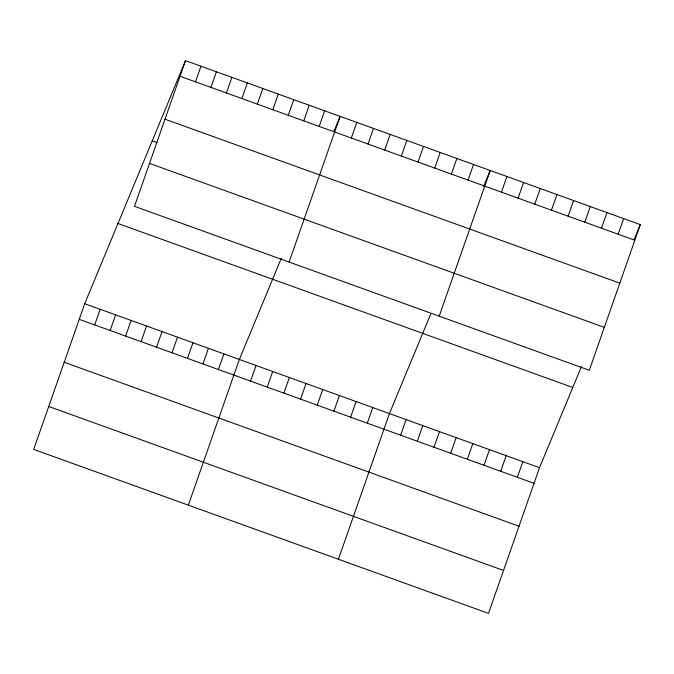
<?xml version="1.0" encoding="UTF-8"?>
<svg xmlns="http://www.w3.org/2000/svg" width="674" height="674" viewBox="0 0 674 674"><rect width="100%" height="100%" fill="white"/><g stroke="black" fill="none" stroke-linecap="round" stroke-linejoin="round"><path stroke-width="1.01" d="M185.493 60.635L134.48 206.32L589.287 370.279L640.3 224.602L185.493 60.635L84.713 303.721L33.7 449.398L488.507 613.365L539.52 467.68L581.435 366.572M94.705 324.927L100.182 309.29M195.485 81.84L200.962 66.212M110.174 330.496L115.642 314.868M210.954 87.418L216.421 71.789M125.634 336.073L131.11 320.445M226.413 92.987L231.89 77.358M141.093 341.651L146.57 326.022M241.873 98.564L247.35 82.936M156.562 347.22L162.03 331.591M257.342 104.141L262.818 88.513M172.022 352.797L177.498 337.168M272.802 109.719L278.278 94.082M187.49 358.374L192.958 342.746M288.27 115.288L293.738 99.659M202.95 363.943L208.426 348.315M303.73 120.865L309.206 105.237M218.41 369.521L223.886 353.892M319.198 126.442L324.666 110.814M188.332 505.146L239.354 359.469L281.269 258.361M289.112 262.068L340.134 116.383L333.798 131.666M250.551 381.105L256.027 365.477M351.331 138.027L356.807 122.398M267.233 387.12L272.7 371.492M368.012 144.034L373.48 128.405M283.906 393.127L289.382 377.499M384.686 150.049L390.162 134.421M300.579 399.143L306.055 383.514M401.359 156.065L406.835 140.428M317.26 405.158L322.728 389.521M418.04 162.072L423.508 146.443M333.933 411.165L339.41 395.537M434.713 168.087L440.189 152.459M350.606 417.181L356.083 401.552M451.386 174.094L456.862 158.466M367.288 423.188L372.756 407.559M468.068 180.11L473.536 164.481M338.415 559.251L389.437 413.575L430.602 314.286M439.195 316.173L490.217 170.488L483.485 186.723M400.634 435.21L406.11 419.582M501.422 192.132L506.89 176.504M417.316 441.226L422.783 425.597M518.095 198.148L523.563 182.519M433.989 447.241L439.465 431.613M534.768 204.155L540.245 188.526M450.67 453.248L456.138 437.62M551.45 210.17L556.918 194.542M467.343 459.264L472.819 443.635M568.123 216.177L573.599 200.549M484.016 465.271L489.493 449.642M584.796 222.193L590.272 206.564M500.698 471.286L506.166 455.658M601.478 228.2L606.945 212.571M517.371 477.293L522.847 461.665M618.151 234.215L623.627 218.587M633.964 239.877L640.3 224.602M180.025 76.263L634.824 240.23M164.995 119.188L619.794 283.147M152.24 140.858L157.076 142.593M149.51 163.403L604.308 327.362M117.975 223.498L572.774 387.466M84.713 303.721L539.52 467.68M79.246 319.35L534.044 483.309M64.215 362.267L519.014 526.226M48.73 406.481L503.529 570.448"/></g></svg>
